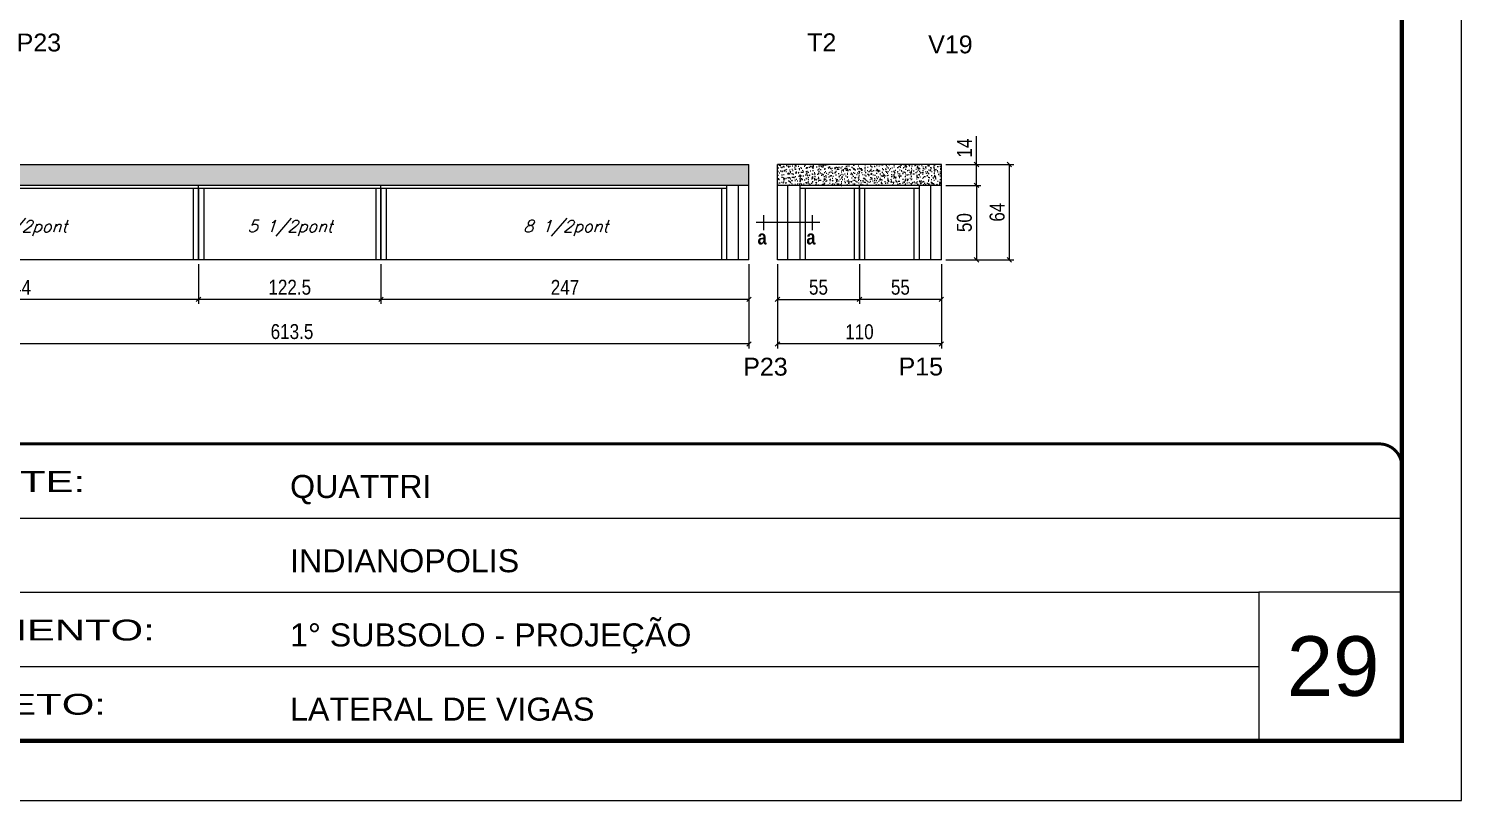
# Model space of a CAD drawing. Header units: millimetres. Extents: x 2921 to 9246, y 316 to 11751.
# Drawn here: x 3444 to 4406, y 1464 to 1982 of the extents above; entities that cross this region are included whole.
import ezdxf

# ---------------------------------------------------------------- set-up
doc = ezdxf.new("R2010")
doc.units = ezdxf.units.MM
doc.linetypes.add('CONTINUO', pattern=[0])
doc.linetypes.add('DASHED', pattern=[0.75, 0.5, -0.25])
for name, color, linetype in [('1', 3, 'Continuous'), ('5', 5, 'Continuous'), ('COTA', 241, 'Continuous'), ('detalhes', 4, 'Continuous'), ('NOMENCLATURA', 7, 'Continuous'), ('Painéis', 200, 'Continuous'), ('SARR_2.2x7', 40, 'Continuous'), ('SARR_3.5x7', 81, 'Continuous'), ('texto', 7, 'Continuous')]:
    doc.layers.add(name, color=color, linetype=linetype)
for name, color, linetype, lineweight in [('CARIMBO', 255, 'Continuous', 9), ('Folhas', 255, 'Continuous', 9), ('SARRAFO DE PRESSAO', 251, 'DASHED', 9)]:
    doc.layers.add(name, color=color, linetype=linetype, lineweight=lineweight)
doc.styles.add('arial', font='arial.ttf')
doc.styles.add('COTA TECNICA', font='techl___.ttf', dxfattribs={"height": 10})
doc.styles.add('Romans', font='romans.shx')
doc.styles.get("Standard").update_dxf_attribs({"font": 'arial.ttf'})
doc.styles.add('TECNICA', font='techb___.ttf', dxfattribs={"height": 10})
doc.styles.add('Tecnologia', font='')
doc.styles.get('Tecnologia').set_extended_font_data('Forgotten Futurist')
doc.dimstyles.new('PAINEL', dxfattribs={"dimtxt": 10, "dimasz": 3, "dimexe": 3, "dimexo": 3, "dimgap": 3, "dimtad": 1, "dimdec": 1, "dimzin": 12, "dimdsep": 46, "dimtxsty": 'COTA TECNICA', "dimblk1": 'OBLIQUE', "dimblk2": 'OBLIQUE', "dimsah": 1, "dimcen": 0.9, "dimclrd": 4, "dimclre": 4, "dimclrt": 240, "dimadec": 1, "dimazin": 3, "dimtfac": 1, "dimtdec": 1, "dimtmove": 0, "dimatfit": 3, "dimfxl": 1, "dimtolj": 1, "dimtzin": 12, "dimarcsym": 0})

# ---------------------------------------------------------------- blocks, each defined once
blk = doc.blocks.new('9999999999')
at = {"color": 30, "linetype": 'CONTINUO'}
for p, q in [((98564.56, 34379.64), (99583.98, 34379.64)), ((98564.56, 34329.83), (99487.98, 34329.83)), ((99583.98, 34329.83), (99487.98, 34329.83)), ((99487.98, 34329.83), (99487.98, 34230.21)), ((98564.56, 34280.02), (99487.98, 34280.02))]:
    blk.add_line(p, q, dxfattribs=at)
at = {"color": 30, "linetype": 'CONTINUO', "const_width": 2}
blk.add_lwpolyline([(99583.98, 34230.21), (99583.98, 34414.45, 0.414214), (99568.98, 34429.45), (98228.98, 34429.45, 0.414214), (98213.98, 34414.45), (98213.98, 34245.21, 0.414214), (98228.98, 34230.21), (99583.98, 34230.21)], format="xyb", dxfattribs=at)
at = {"layer": 'Folhas'}
blk.add_lwpolyline([(98138.98, 34190.21), (99623.98, 34190.21), (99623.98, 35240.21), (98138.98, 35240.21)], close=True, dxfattribs=at)
at = {"layer": 'Folhas', "color": 30, "const_width": 3}
blk.add_lwpolyline([(98213.98, 34230.21), (99583.98, 34230.21), (99583.98, 35200.21), (98213.98, 35200.21)], close=True, dxfattribs=at)
at = {"color": 7, "linetype": 'Continuous', "ltscale": 5, "style": 'arial'}
for s, height, p in [('QUATTRI', 15.483, (98837.68, 34393.13)), ('INDIANOPOLIS', 15.4829, (98837.68, 34343.32)), ('1° SUBSOLO - PROJEÇÃO', 15.4829, (98837.68, 34293.51)), ('LATERAL DE VIGAS', 15.4829, (98837.68, 34243.7))]:
    blk.add_text(s, height=height, dxfattribs=at).set_placement(p)
at = {"layer": 'Folhas', "color": 7, "style": 'Tecnologia', "width": 1.5}
for s, p in [('CLIENTE:', (98573.65, 34397.17)), ('PAVIMENTO:', (98573.65, 34297.5)), ('PROJETO:', (98573.65, 34247.69))]:
    blk.add_text(s, height=14, dxfattribs=at).set_placement(p)
blk = doc.blocks.new('_Oblique')
at = {"layer": '1', "color": 0, "lineweight": -2}
blk.add_line((-0.5, -0.5), (0.5, 0.5), dxfattribs=at)
blk = doc.blocks.new('*D553')
at = {"layer": 'Defpoints', "color": 0, "transparency": 16777216}
for p in [(3947.06, 1827.28), (4002.06, 1827.28), (4002.06, 1800.74)]:
    blk.add_point(p, dxfattribs=at)
at = {"layer": 'Painéis', "color": 4, "lineweight": -2, "transparency": 16777216}
for p, q in [((3947.06, 1824.28), (3947.06, 1797.74)), ((4002.06, 1824.28), (4002.06, 1797.74)), ((3947.06, 1800.74), (4002.06, 1800.74))]:
    blk.add_line(p, q, dxfattribs=at)
at = {"layer": 'Painéis', "color": 4, "lineweight": -2, "transparency": 16777216, "xscale": 3, "yscale": 3, "zscale": 3, "rotation": 180}
blk.add_blockref('_Oblique', (3947.06, 1800.74), dxfattribs=at)
at = {"layer": 'Painéis', "color": 4, "lineweight": -2, "transparency": 16777216, "xscale": 3, "yscale": 3, "zscale": 3}
blk.add_blockref('_Oblique', (4002.06, 1800.74), dxfattribs=at)
at = {"layer": 'Painéis', "color": 240, "lineweight": 5, "transparency": 16777216, "insert": (3974.56, 1808.85), "char_height": 10, "attachment_point": 5, "style": 'COTA TECNICA'}
blk.add_mtext('\\A1;55', dxfattribs=at)
blk = doc.blocks.new('*D1038')
at = {"layer": 'Defpoints', "color": 0, "transparency": 16777216}
for p in [(4002.06, 1827.28), (4057.06, 1827.28), (4002.06, 1800.74)]:
    blk.add_point(p, dxfattribs=at)
at = {"layer": 'Painéis', "color": 4, "lineweight": -2, "transparency": 16777216}
for p, q in [((4002.06, 1824.28), (4002.06, 1797.74)), ((4057.06, 1824.28), (4057.06, 1797.74)), ((4057.06, 1800.74), (4002.06, 1800.74))]:
    blk.add_line(p, q, dxfattribs=at)
at = {"layer": 'Painéis', "color": 4, "lineweight": -2, "transparency": 16777216, "xscale": 3, "yscale": 3, "zscale": 3, "rotation": 180}
blk.add_blockref('_Oblique', (4002.06, 1800.74), dxfattribs=at)
at = {"layer": 'Painéis', "color": 4, "lineweight": -2, "transparency": 16777216, "xscale": 3, "yscale": 3, "zscale": 3}
blk.add_blockref('_Oblique', (4057.06, 1800.74), dxfattribs=at)
at = {"layer": 'Painéis', "color": 240, "lineweight": 5, "transparency": 16777216, "insert": (4029.56, 1808.85), "char_height": 10, "attachment_point": 5, "style": 'COTA TECNICA'}
blk.add_mtext('\\A1;55', dxfattribs=at)
blk = doc.blocks.new('*D554')
at = {"layer": 'Defpoints', "color": 0, "transparency": 16777216}
for p in [(3947.06, 1827.28), (4057.06, 1827.28), (3947.06, 1770.86)]:
    blk.add_point(p, dxfattribs=at)
at = {"layer": 'Painéis', "color": 4, "lineweight": -2, "transparency": 16777216}
for p, q in [((3947.06, 1824.28), (3947.06, 1767.86)), ((4057.06, 1824.28), (4057.06, 1767.86)), ((4057.06, 1770.86), (3947.06, 1770.86))]:
    blk.add_line(p, q, dxfattribs=at)
at = {"layer": 'Painéis', "color": 4, "lineweight": -2, "transparency": 16777216, "xscale": 3, "yscale": 3, "zscale": 3, "rotation": 180}
blk.add_blockref('_Oblique', (3947.06, 1770.86), dxfattribs=at)
at = {"layer": 'Painéis', "color": 4, "lineweight": -2, "transparency": 16777216, "xscale": 3, "yscale": 3, "zscale": 3}
blk.add_blockref('_Oblique', (4057.06, 1770.86), dxfattribs=at)
at = {"layer": 'Painéis', "color": 240, "lineweight": 5, "transparency": 16777216, "insert": (4002.06, 1778.96), "char_height": 10, "attachment_point": 5, "style": 'COTA TECNICA'}
blk.add_mtext('\\A1;110', dxfattribs=at)
blk = doc.blocks.new('*D566')
at = {"layer": 'COTA', "color": 4, "linetype": 'ByBlock', "lineweight": -2, "transparency": 16777216}
for p, q in [((3680.88, 1824.28), (3680.88, 1797.74)), ((3927.88, 1824.28), (3927.88, 1797.74)), ((3927.88, 1800.74), (3680.88, 1800.74))]:
    blk.add_line(p, q, dxfattribs=at)
at = {"layer": 'Defpoints', "color": 0, "linetype": 'ByBlock', "transparency": 16777216}
for p in [(3680.88, 1827.28), (3927.88, 1827.28), (3680.88, 1800.74)]:
    blk.add_point(p, dxfattribs=at)
at = {"layer": 'COTA', "color": 4, "linetype": 'ByBlock', "lineweight": -2, "transparency": 16777216, "xscale": 3, "yscale": 3, "zscale": 3, "rotation": 180}
blk.add_blockref('_Oblique', (3680.88, 1800.74), dxfattribs=at)
at = {"layer": 'COTA', "color": 4, "linetype": 'ByBlock', "lineweight": -2, "transparency": 16777216, "xscale": 3, "yscale": 3, "zscale": 3}
blk.add_blockref('_Oblique', (3927.88, 1800.74), dxfattribs=at)
at = {"layer": 'COTA', "color": 240, "linetype": 'ByBlock', "transparency": 16777216, "insert": (3804.38, 1808.81), "char_height": 10, "attachment_point": 5, "style": 'COTA TECNICA'}
blk.add_mtext('\\A1;247', dxfattribs=at)
blk = doc.blocks.new('*D567')
at = {"layer": 'COTA', "color": 4, "linetype": 'ByBlock', "lineweight": -2, "transparency": 16777216}
for p, q in [((3314.38, 1824.28), (3314.38, 1797.74)), ((3558.38, 1824.28), (3558.38, 1797.74)), ((3558.38, 1800.74), (3314.38, 1800.74))]:
    blk.add_line(p, q, dxfattribs=at)
at = {"layer": 'Defpoints', "color": 0, "linetype": 'ByBlock', "transparency": 16777216}
for p in [(3314.38, 1827.28), (3558.38, 1827.28), (3314.38, 1800.74)]:
    blk.add_point(p, dxfattribs=at)
at = {"layer": 'COTA', "color": 4, "linetype": 'ByBlock', "lineweight": -2, "transparency": 16777216, "xscale": 3, "yscale": 3, "zscale": 3, "rotation": 180}
blk.add_blockref('_Oblique', (3314.38, 1800.74), dxfattribs=at)
at = {"layer": 'COTA', "color": 4, "linetype": 'ByBlock', "lineweight": -2, "transparency": 16777216, "xscale": 3, "yscale": 3, "zscale": 3}
blk.add_blockref('_Oblique', (3558.38, 1800.74), dxfattribs=at)
at = {"layer": 'COTA', "color": 240, "linetype": 'ByBlock', "transparency": 16777216, "insert": (3436.38, 1808.81), "char_height": 10, "width": 210.731, "attachment_point": 5, "style": 'COTA TECNICA'}
blk.add_mtext('\\A1;244', dxfattribs=at)
blk = doc.blocks.new('*D1041')
at = {"layer": 'COTA', "color": 4, "linetype": 'ByBlock', "lineweight": -2, "transparency": 16777216}
for p, q in [((3314.38, 1824.28), (3314.38, 1767.86)), ((3927.88, 1824.28), (3927.88, 1767.86)), ((3927.88, 1770.86), (3314.38, 1770.86))]:
    blk.add_line(p, q, dxfattribs=at)
at = {"layer": 'Defpoints', "color": 0, "linetype": 'ByBlock', "transparency": 16777216}
for p in [(3314.38, 1827.28), (3927.88, 1827.28), (3314.38, 1770.86)]:
    blk.add_point(p, dxfattribs=at)
at = {"layer": 'COTA', "color": 4, "linetype": 'ByBlock', "lineweight": -2, "transparency": 16777216, "xscale": 3, "yscale": 3, "zscale": 3, "rotation": 180}
blk.add_blockref('_Oblique', (3314.38, 1770.86), dxfattribs=at)
at = {"layer": 'COTA', "color": 4, "linetype": 'ByBlock', "lineweight": -2, "transparency": 16777216, "xscale": 3, "yscale": 3, "zscale": 3}
blk.add_blockref('_Oblique', (3927.88, 1770.86), dxfattribs=at)
at = {"layer": 'COTA', "color": 240, "linetype": 'ByBlock', "transparency": 16777216, "insert": (3621.13, 1779.08), "char_height": 10, "attachment_point": 5, "style": 'COTA TECNICA'}
blk.add_mtext('\\A1;613.5', dxfattribs=at)
blk = doc.blocks.new('*D568')
at = {"layer": 'COTA', "color": 4, "linetype": 'ByBlock', "lineweight": -2, "transparency": 16777216}
for p, q in [((3558.38, 1824.28), (3558.38, 1797.74)), ((3680.88, 1824.28), (3680.88, 1797.74)), ((3680.88, 1800.74), (3558.38, 1800.74))]:
    blk.add_line(p, q, dxfattribs=at)
at = {"layer": 'Defpoints', "color": 0, "linetype": 'ByBlock', "transparency": 16777216}
for p in [(3558.38, 1827.28), (3680.88, 1827.28), (3558.38, 1800.74)]:
    blk.add_point(p, dxfattribs=at)
at = {"layer": 'COTA', "color": 4, "linetype": 'ByBlock', "lineweight": -2, "transparency": 16777216, "xscale": 3, "yscale": 3, "zscale": 3, "rotation": 180}
blk.add_blockref('_Oblique', (3558.38, 1800.74), dxfattribs=at)
at = {"layer": 'COTA', "color": 4, "linetype": 'ByBlock', "lineweight": -2, "transparency": 16777216, "xscale": 3, "yscale": 3, "zscale": 3}
blk.add_blockref('_Oblique', (3680.88, 1800.74), dxfattribs=at)
at = {"layer": 'COTA', "color": 240, "linetype": 'ByBlock', "transparency": 16777216, "insert": (3619.63, 1808.85), "char_height": 10, "attachment_point": 5, "style": 'COTA TECNICA'}
blk.add_mtext('\\A1;122.5', dxfattribs=at)
blk = doc.blocks.new('*D569')
at = {"layer": 'Defpoints', "color": 0, "transparency": 16777216}
for p in [(4057.06, 1877.28), (4057.06, 1827.28), (4080.64, 1827.28)]:
    blk.add_point(p, dxfattribs=at)
at = {"layer": 'Painéis', "color": 4, "lineweight": -2, "transparency": 16777216}
for p, q in [((4060.06, 1877.28), (4083.64, 1877.28)), ((4080.64, 1877.28), (4080.64, 1827.28)), ((4060.06, 1827.28), (4083.64, 1827.28))]:
    blk.add_line(p, q, dxfattribs=at)
at = {"layer": 'Painéis', "color": 4, "lineweight": -2, "transparency": 16777216, "xscale": 3, "yscale": 3, "zscale": 3}
for p, rotation in [((4080.64, 1877.28), 90), ((4080.64, 1827.28), 270)]:
    blk.add_blockref('_Oblique', p, dxfattribs=dict(at, rotation=rotation))
at = {"layer": 'Painéis', "color": 240, "lineweight": 5, "transparency": 16777216, "insert": (4072.53, 1852.28), "char_height": 10, "attachment_point": 5, "rotation": 90, "style": 'COTA TECNICA'}
blk.add_mtext('\\A1;50', dxfattribs=at)
blk = doc.blocks.new('*D570')
at = {"layer": 'Defpoints', "color": 0, "transparency": 16777216}
for p in [(4057.06, 1891.28), (4080.64, 1891.28), (4057.06, 1877.28)]:
    blk.add_point(p, dxfattribs=at)
at = {"layer": 'Painéis', "color": 4, "lineweight": -2, "transparency": 16777216}
for p, q in [((4080.64, 1891.28), (4080.64, 1910.39)), ((4060.06, 1891.28), (4083.64, 1891.28)), ((4080.64, 1877.28), (4080.64, 1891.28)), ((4060.06, 1877.28), (4083.64, 1877.28))]:
    blk.add_line(p, q, dxfattribs=at)
at = {"layer": 'Painéis', "color": 4, "lineweight": -2, "transparency": 16777216, "xscale": 3, "yscale": 3, "zscale": 3}
for p, rotation in [((4080.64, 1891.28), 90), ((4080.64, 1877.28), 270)]:
    blk.add_blockref('_Oblique', p, dxfattribs=dict(at, rotation=rotation))
at = {"layer": 'Painéis', "color": 240, "lineweight": 5, "transparency": 16777216, "insert": (4072.57, 1902.34), "char_height": 10, "attachment_point": 5, "rotation": 90, "style": 'COTA TECNICA'}
blk.add_mtext('\\A1;14', dxfattribs=at)
blk = doc.blocks.new('*D571')
at = {"layer": 'Defpoints', "color": 0, "transparency": 16777216}
for p in [(4057.06, 1891.28), (4057.06, 1827.28), (4102.63, 1827.28)]:
    blk.add_point(p, dxfattribs=at)
at = {"layer": 'Painéis', "color": 4, "lineweight": -2, "transparency": 16777216}
for p, q in [((4060.06, 1891.28), (4105.63, 1891.28)), ((4102.63, 1891.28), (4102.63, 1827.28)), ((4060.06, 1827.28), (4105.63, 1827.28))]:
    blk.add_line(p, q, dxfattribs=at)
at = {"layer": 'Painéis', "color": 4, "lineweight": -2, "transparency": 16777216, "xscale": 3, "yscale": 3, "zscale": 3}
for p, rotation in [((4102.63, 1891.28), 90), ((4102.63, 1827.28), 270)]:
    blk.add_blockref('_Oblique', p, dxfattribs=dict(at, rotation=rotation))
at = {"layer": 'Painéis', "color": 240, "lineweight": 5, "transparency": 16777216, "insert": (4094.53, 1859.28), "char_height": 10, "attachment_point": 5, "rotation": 90, "style": 'COTA TECNICA'}
blk.add_mtext('\\A1;64', dxfattribs=at)

msp = doc.modelspace()

# ---------------------------------------------------------------- hatches: boundary and pattern name
at = {"layer": 'COTA', "linetype": 'ByBlock'}
h = msp.add_hatch(dxfattribs=at)
h.set_pattern_fill('AR-CONC', color=256, scale=0.03)
h.set_pattern_definition([(50, (-128262.9065, -32006.677), (5.46554007, -0.47817257), [0.5715, -6.2865]), (355, (-128262.9065, -32006.677), (-1.05730264, 5.73170536), [0.4572, -5.02921753]), (100.4514447, (-128262.451, -32006.717), (4.40823741, 5.25353256), [0.48570026, -5.34270734]), (46.1842, (-128262.9065, -32005.153), (8.13237123, -1.26126984), [0.85725, -9.42975]), (96.6355576, (-128262.229, -32005.258), (7.122124, 7.42278374), [0.7285507, -8.01406824]), (351.184151, (-128262.9065, -32005.153), (7.122124, 7.42278374), [0.685799, -7.54379196]), (21, (-128262.1445, -32005.534), (4.54843174, -3.06795595), [0.5715, -6.2865]), (326, (-128262.1445, -32005.534), (1.85406085, 5.52563898), [0.4572, -5.0292]), (71.451445, (-128261.7655, -32005.79), (6.40249258, 2.45768307), [0.48570026, -5.34269813]), (37.5, (-128262.9065, -32006.6772), (0.092658098, 2.536651166), [0, -4.96824, 0, -5.1054, 0, -5.04825]), (7.5, (-128262.9065, -32006.6772), (2.004589875, 3.005417245), [0, -2.91084, 0, -4.85394, 0, -1.92405]), (327.5, (-128264.6058, -32006.6772), (4.067717855, -0.17186232), [0, -1.905, 0, -5.9436, 0, -7.8867]), (317.5, (-128265.3678, -32006.677), (4.44387544, 0.76279473), [0, -2.4765, 0, -3.94716, 0, -5.6007])])
h.paths.add_polyline_path([(3927.88, 1891.28), (3927.88, 1877.28), (3314.38, 1877.28), (3314.38, 1891.28)])
h = msp.add_hatch(dxfattribs=at)
h.set_pattern_fill('AR-CONC', color=256, scale=0.03)
h.set_pattern_definition([(50, (1566.663, -14664.551), (5.4655401, -0.4781726), [0.5715, -6.2865]), (355, (1566.663, -14664.551), (-1.0573026, 5.7317054), [0.4572, -5.0292175]), (100.451445, (1567.1183, -14664.591), (4.4082374, 5.2535326), [0.4857003, -5.3427073]), (46.1842, (1566.663, -14663.027), (8.1323712, -1.2612698), [0.85725, -9.42975]), (96.63556, (1567.3406, -14663.132), (7.122124, 7.4227837), [0.7285507, -8.0140682]), (351.18415, (1566.663, -14663.027), (7.122124, 7.4227837), [0.685799, -7.543792]), (21, (1567.425, -14663.408), (4.5484317, -3.067956), [0.5715, -6.2865]), (326, (1567.425, -14663.408), (1.8540609, 5.525639), [0.4572, -5.0292]), (71.451445, (1567.804, -14663.6637), (6.4024926, 2.457683), [0.4857003, -5.3426981]), (37.5, (1566.6629, -14664.551), (0.0926581, 2.53665117), [0, -4.96824, 0, -5.1054, 0, -5.04825]), (7.5, (1566.663, -14664.551), (2.00458988, 3.00541724), [0, -2.91084, 0, -4.85394, 0, -1.92405]), (327.5, (1564.9636, -14664.551), (4.06771786, -0.17186232), [0, -1.905, 0, -5.9436, 0, -7.8867]), (317.5, (1564.2016, -14664.551), (4.44387544, 0.7627947), [0, -2.4765, 0, -3.94716, 0, -5.6007])])
h.paths.add_polyline_path([(4057.06, 1891.28), (4057.06, 1877.28), (3947.06, 1877.28), (3947.06, 1891.28)])

# ---------------------------------------------------------------- linework, layer by layer
for p, q in [((3314.38, 1891.28), (3927.88, 1891.28)), ((3927.88, 1877.28), (3927.88, 1891.28)), ((4057.06, 1891.28), (3947.06, 1891.28)), ((3947.06, 1877.28), (3947.06, 1891.28)), ((4057.06, 1877.28), (4057.06, 1891.28))]:
    msp.add_line(p, q, dxfattribs=at)
at = {"layer": 'NOMENCLATURA', "linetype": 'Continuous'}
for p, q in [((3937.67, 1857.26), (3937.67, 1847.3)), ((3970.44, 1857.26), (3970.44, 1847.3)), ((3975.44, 1852.28), (3932.67, 1852.28))]:
    msp.add_line(p, q, dxfattribs=at)
at = {"layer": 'Painéis', "linetype": 'ByBlock'}
for p, q in [((3927.88, 1877.28), (3314.38, 1877.28)), ((3558.38, 1827.28), (3558.38, 1877.28)), ((3680.88, 1827.28), (3680.88, 1877.28)), ((3927.88, 1827.28), (3927.88, 1877.28)), ((4057.06, 1877.28), (3947.06, 1877.28)), ((4002.06, 1827.28), (4002.06, 1877.28)), ((4057.06, 1827.28), (4057.06, 1877.28)), ((3927.88, 1827.28), (3314.38, 1827.28)), ((4057.06, 1827.28), (3947.06, 1827.28))]:
    msp.add_line(p, q, dxfattribs=at)
at = {"layer": 'Painéis'}
msp.add_line((3947.06, 1827.28), (3947.06, 1877.28), dxfattribs=at)
at = {"layer": 'SARR_2.2x7', "linetype": 'Continuous'}
for p, q in [((3920.88, 1827.28), (3920.88, 1877.28)), ((3954.06, 1827.28), (3954.06, 1877.28)), ((4050.06, 1827.28), (4050.06, 1877.28)), ((3558.38, 1875.08), (3329.38, 1875.08)), ((3680.88, 1875.08), (3558.38, 1875.08)), ((3912.88, 1875.08), (3680.88, 1875.08)), ((4002.06, 1875.08), (3962.06, 1875.08)), ((4042.06, 1875.08), (4002.06, 1875.08))]:
    msp.add_line(p, q, dxfattribs=at)
at = {"layer": 'SARR_3.5x7'}
for p, q in [((3912.88, 1877.28), (3912.88, 1827.28)), ((3962.06, 1877.28), (3962.06, 1827.28)), ((4042.06, 1877.28), (4042.06, 1827.28)), ((3554.88, 1875.08), (3554.88, 1827.28)), ((3558.38, 1875.08), (3558.38, 1827.28)), ((3561.88, 1875.08), (3561.88, 1827.28)), ((3677.38, 1875.08), (3677.38, 1827.28)), ((3680.88, 1875.08), (3680.88, 1827.28)), ((3684.38, 1875.08), (3684.38, 1827.28)), ((3909.38, 1875.08), (3909.38, 1827.28)), ((3965.56, 1875.08), (3965.56, 1827.28)), ((3998.56, 1875.08), (3998.56, 1827.28)), ((4002.06, 1875.08), (4002.06, 1827.28)), ((4005.56, 1875.08), (4005.56, 1827.28)), ((4038.56, 1875.08), (4038.56, 1827.28)), ((3680.88, 1827.28), (3677.38, 1827.28)), ((3684.38, 1827.28), (3680.88, 1827.28)), ((3912.88, 1827.28), (3909.38, 1827.28))]:
    msp.add_line(p, q, dxfattribs=at)

# ---------------------------------------------------------------- block references
at = {"layer": 'SARRAFO DE PRESSAO', "color": 6, "linetype": 'ByBlock'}
msp.add_blockref('9999999999', (-95217.85, -32725.71), dxfattribs=at)

# ---------------------------------------------------------------- texts
at = {"layer": '5', "linetype": 'Continuous'}
for s, rotation, p in [('P23', 0.00004, (3436.29, 1967.18)), ('T2', 359.99996, (3967, 1967.3)), ('V19', 359.99996, (4048.22, 1965.9)), ('P23', 0.00004, (3924.06, 1749.58)), ('P15', 359.99996, (4028.34, 1749.7))]:
    msp.add_text(s, height=12, rotation=rotation, dxfattribs=at).set_placement(p)
at = {"layer": 'CARIMBO', "style": 'arial'}
msp.add_text('29', height=40, dxfattribs=at).set_placement((4288.99, 1534.64))
at = {"layer": 'detalhes', "style": 'TECNICA'}
for p in [(3933.67, 1837.62), (3966.44, 1837.62)]:
    msp.add_text('a', height=9.6, dxfattribs=at).set_placement(p)
at = {"layer": 'texto', "color": 2, "char_height": 8, "attachment_point": 5, "style": 'Romans'}
for s, insert in [('{\\Q19;\\C256;8 1/2pont}', (3441.6, 1848.5)), ('{\\Q19;\\C256;5 1/2pont}', (3619.89, 1848.5)), ('{\\Q19;\\C256;8 1/2pont}', (3804.86, 1848.5))]:
    msp.add_mtext(s, dxfattribs=dict(at, insert=insert))

# ---------------------------------------------------------------- dimensions: what is measured, and where the dimension line sits
at = {"layer": 'COTA', "linetype": 'ByBlock'}
dim = msp.add_linear_dim(base=(3314.38, 1800.74), p1=(3558.38, 1827.28), p2=(3314.38, 1827.28), angle=180, dimstyle='PAINEL', override={"dimtmove": 1}, dxfattribs=at)
dim.commit()
dim.dimension.update_dxf_attribs({"geometry": '*D567', "text_midpoint": (3436.38, 1808.81)})
for base, p1, p2, picture, middle in [((3314.38, 1770.86), (3927.88, 1827.28), (3314.38, 1827.28), '*D1041', (3621.13, 1779.08)), ((3558.38, 1800.74), (3680.88, 1827.28), (3558.38, 1827.28), '*D568', (3619.63, 1808.85)), ((3680.88, 1800.74), (3927.88, 1827.28), (3680.88, 1827.28), '*D566', (3804.38, 1808.81))]:
    dim = msp.add_linear_dim(base=base, p1=p1, p2=p2, angle=180, dimstyle='PAINEL', dxfattribs=at)
    dim.commit()
    dim.dimension.update_dxf_attribs({"geometry": picture, "text_midpoint": middle})
at = {"layer": 'Painéis', "lineweight": 5}
for base, p1, p2, angle, picture, middle in [((4080.64, 1891.28), (4057.06, 1877.28), (4057.06, 1891.28), 90, '*D570', (4072.57, 1902.34)), ((4102.63, 1827.28), (4057.06, 1891.28), (4057.06, 1827.28), 90, '*D571', (4094.53, 1859.28)), ((4080.64, 1827.28), (4057.06, 1877.28), (4057.06, 1827.28), 90, '*D569', (4072.53, 1852.28)), ((3947.06, 1770.86), (4057.06, 1827.28), (3947.06, 1827.28), 180, '*D554', (4002.06, 1778.96)), ((4002.06, 1800.74), (4057.06, 1827.28), (4002.06, 1827.28), 180, '*D1038', (4029.56, 1808.85))]:
    dim = msp.add_linear_dim(base=base, p1=p1, p2=p2, angle=angle, dimstyle='PAINEL', dxfattribs=at)
    dim.commit()
    dim.dimension.update_dxf_attribs({"geometry": picture, "text_midpoint": middle})
dim = msp.add_linear_dim(base=(4002.06, 1800.74), p1=(3947.06, 1827.28), p2=(4002.06, 1827.28), dimstyle='PAINEL', dxfattribs=at)
dim.commit()
dim.dimension.update_dxf_attribs({"geometry": '*D553', "text_midpoint": (3974.56, 1808.85)})

doc.saveas('drawing.dxf')
